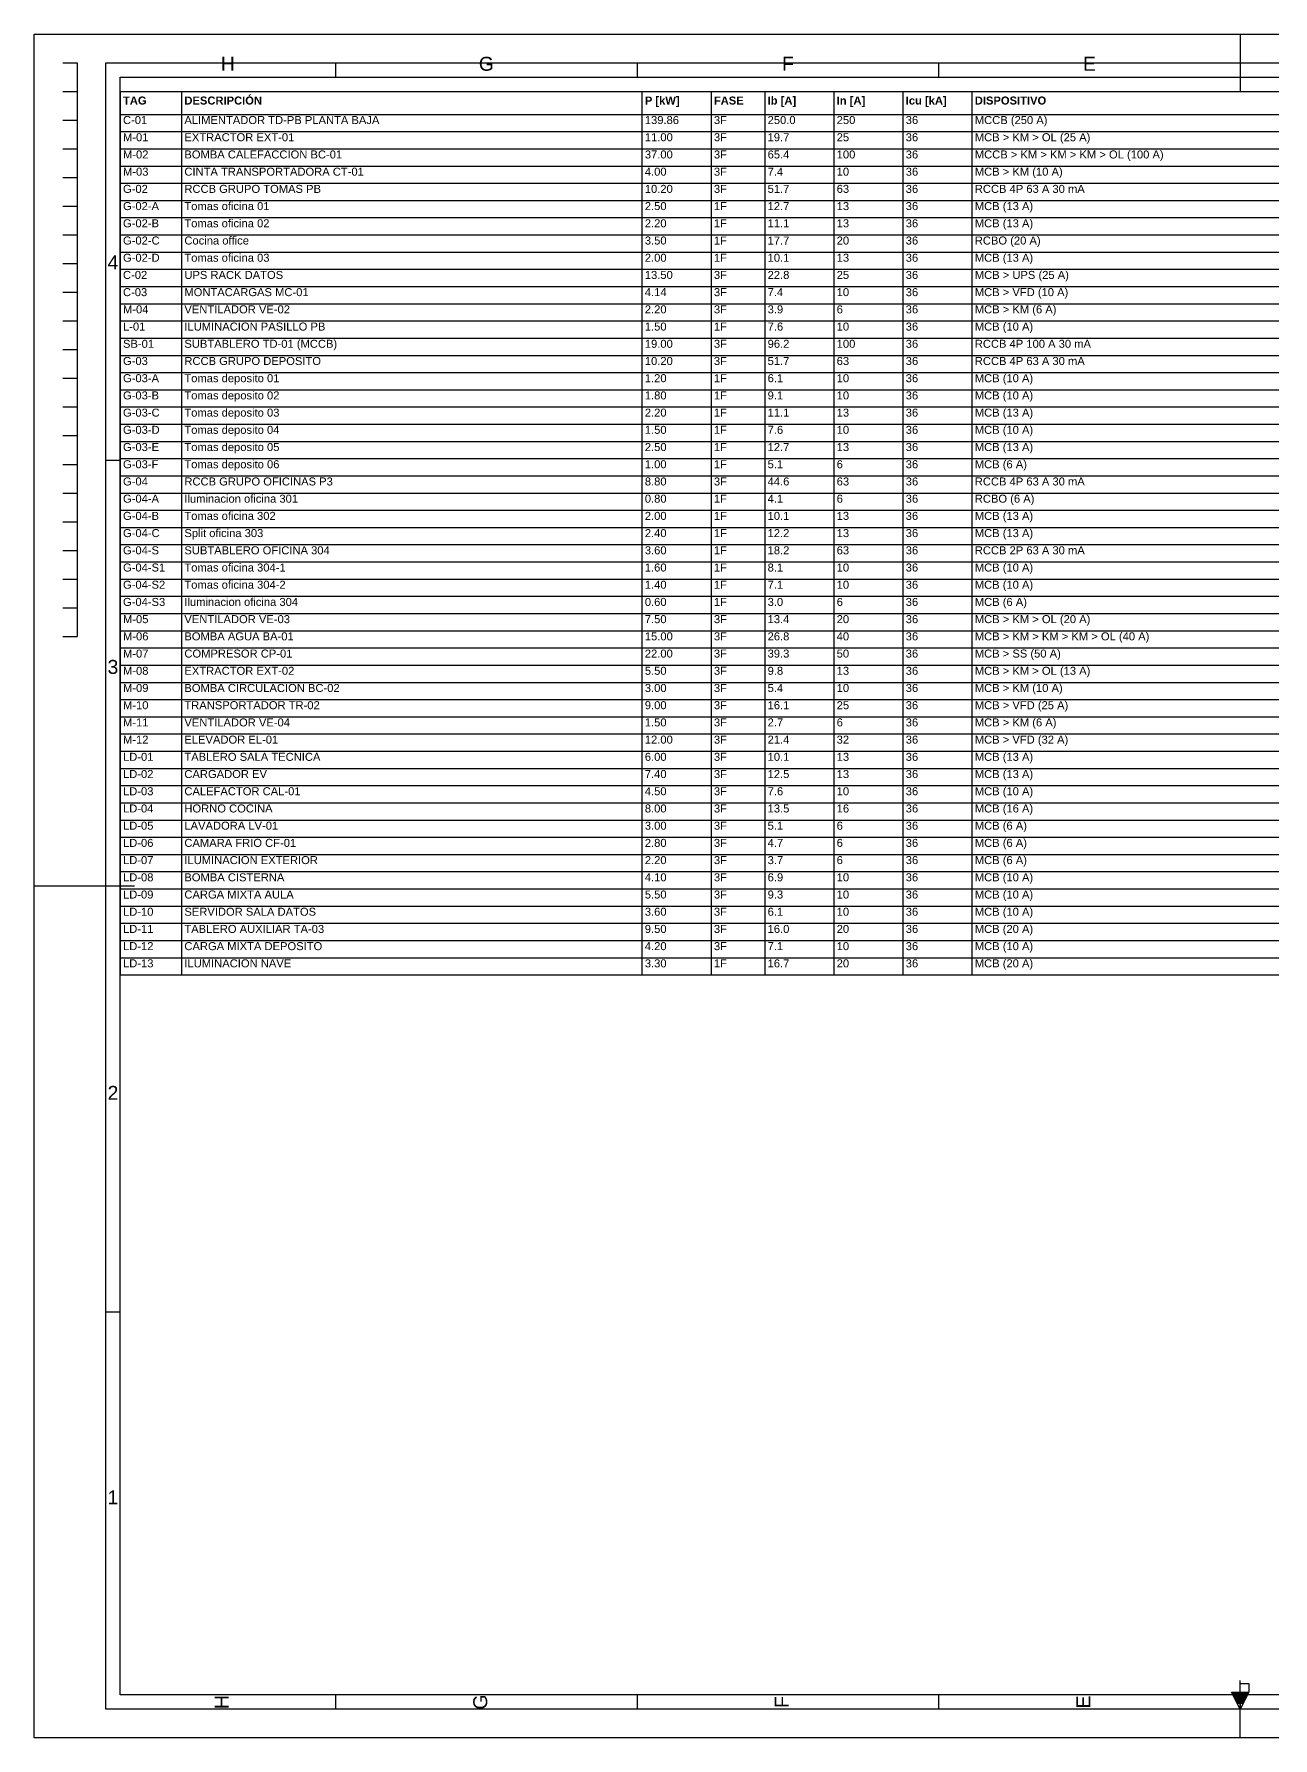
# Model space of a CAD drawing. Header units: millimetres. Extents: x 0 to 841, y 0 to 594.
# Drawn here: x 0 to 432, y 0 to 594 of the extents above; entities that cross this region are included whole.
import ezdxf
from ezdxf.enums import TextEntityAlignment as Align

# ---------------------------------------------------------------- set-up
doc = ezdxf.new("R2010")
doc.units = ezdxf.units.MM
for name, color, linetype in [('291-A-LAMINA', 8, 'Continuous'), ('291-E-DIAGRAMA', 5, 'Continuous'), ('291-E-TEXTOS', 7, 'Continuous'), ('291-G-ROTULO', 7, 'Continuous')]:
    doc.layers.add(name, color=color, linetype=linetype)
doc.styles.add('ARIAL', font='arial.ttf')
doc.styles.add('ARIAL_BOLD', font='arialbd.ttf')

msp = doc.modelspace()

# ---------------------------------------------------------------- hatches: boundary and pattern name
at = {"layer": '291-G-ROTULO'}
msp.add_hatch(color=7, dxfattribs=at).paths.add_polyline_path([(417.5, 16), (419.5, 12), (421.5, 12), (423.5, 16)])

# ---------------------------------------------------------------- linework, layer by layer
at = {"layer": '291-A-LAMINA'}
for p, q in [((420.5, 594), (420.5, 574)), ((10, 584), (15, 584)), ((15, 584), (15, 384)), ((105.12, 584), (105.12, 579)), ((210.25, 584), (210.25, 579)), ((315.37, 584), (315.37, 579)), ((420.5, 584), (420.5, 579)), ((10, 574), (15, 574)), ((30, 574), (640, 574)), ((30, 574), (30, 266)), ((30, 566), (640, 566)), ((10, 564), (15, 564)), ((30, 560), (640, 560)), ((10, 554), (15, 554)), ((10, 544), (15, 544)), ((10, 534), (15, 534)), ((10, 524), (15, 524)), ((10, 514), (15, 514)), ((10, 504), (15, 504)), ((10, 494), (15, 494)), ((10, 484), (15, 484)), ((10, 474), (15, 474)), ((10, 464), (15, 464)), ((10, 454), (15, 454)), ((25, 445.5), (30, 445.5)), ((10, 444), (15, 444)), ((10, 434), (15, 434)), ((10, 424), (15, 424)), ((10, 414), (15, 414)), ((10, 404), (15, 404)), ((10, 394), (15, 394)), ((10, 384), (15, 384)), ((0, 297), (35, 297)), ((25, 297), (30, 297)), ((25, 148.5), (30, 148.5)), ((420.5, 0), (420.5, 20)), ((420.5, 16), (420.5, 19)), ((420.5, 19), (423.5, 19)), ((423.5, 19), (423.5, 16)), ((105.12, 15), (105.12, 10)), ((210.25, 15), (210.25, 10)), ((315.37, 15), (315.37, 10)), ((420.5, 15), (420.5, 10))]:
    msp.add_line(p, q, dxfattribs=at)
for points in [[(0, 594), (841, 594), (841, 0), (0, 0)], [(25, 584), (831, 584), (831, 10), (25, 10)], [(30, 579), (826, 579), (826, 15), (30, 15)], [(417.5, 16), (423.5, 16), (420.5, 10)], [(417.5, 16), (423.5, 16), (421.5, 12), (419.5, 12)]]:
    msp.add_lwpolyline(points, close=True, dxfattribs=at)
at = {"layer": '291-E-DIAGRAMA', "color": 7, "lineweight": 25}
for p, q in [((51.4, 574), (51.4, 266)), ((211.93, 574), (211.93, 266)), ((236.01, 574), (236.01, 266)), ((254.74, 574), (254.74, 266)), ((278.82, 574), (278.82, 266)), ((302.89, 574), (302.89, 266)), ((326.97, 574), (326.97, 266)), ((30, 554), (640, 554)), ((30, 548), (640, 548)), ((30, 542), (640, 542)), ((30, 536), (640, 536)), ((30, 530), (640, 530)), ((30, 524), (640, 524)), ((30, 518), (640, 518)), ((30, 512), (640, 512)), ((30, 506), (640, 506)), ((30, 500), (640, 500)), ((30, 494), (640, 494)), ((30, 488), (640, 488)), ((30, 482), (640, 482)), ((30, 476), (640, 476)), ((30, 470), (640, 470)), ((30, 464), (640, 464)), ((30, 458), (640, 458)), ((30, 452), (640, 452)), ((30, 446), (640, 446)), ((30, 440), (640, 440)), ((30, 434), (640, 434)), ((30, 428), (640, 428)), ((30, 422), (640, 422)), ((30, 416), (640, 416)), ((30, 410), (640, 410)), ((30, 404), (640, 404)), ((30, 398), (640, 398)), ((30, 392), (640, 392)), ((30, 386), (640, 386)), ((30, 380), (640, 380)), ((30, 374), (640, 374)), ((30, 368), (640, 368)), ((30, 362), (640, 362)), ((30, 356), (640, 356)), ((30, 350), (640, 350)), ((30, 344), (640, 344)), ((30, 338), (640, 338)), ((30, 332), (640, 332)), ((30, 326), (640, 326)), ((30, 320), (640, 320)), ((30, 314), (640, 314)), ((30, 308), (640, 308)), ((30, 302), (640, 302)), ((30, 296), (640, 296)), ((30, 290), (640, 290)), ((30, 284), (640, 284)), ((30, 278), (640, 278)), ((30, 272), (640, 272)), ((30, 266), (640, 266))]:
    msp.add_line(p, q, dxfattribs=at)

# ---------------------------------------------------------------- texts
at = {"layer": '291-E-TEXTOS', "color": 7, "style": 'ARIAL'}
for s, p in [('H', (67.56, 579.75)), ('G', (157.69, 579.75)), ('F', (262.81, 579.75)), ('E', (367.94, 579.75)), ('4', (27.5, 510.5)), ('3', (27.5, 369.5)), ('2', (27.5, 221)), ('1', (27.5, 80))]:
    msp.add_text(s, height=4.86, dxfattribs=at).set_placement(p, align=Align.BOTTOM_CENTER)
at = {"layer": '291-E-TEXTOS', "color": 7}
for s, style, p in [('TAG', 'ARIAL_BOLD', (31, 568.6)), ('DESCRIPCIÓN', 'ARIAL_BOLD', (52.4, 568.6)), ('P [kW]', 'ARIAL_BOLD', (212.93, 568.6)), ('FASE', 'ARIAL_BOLD', (237.01, 568.6)), ('Ib [A]', 'ARIAL_BOLD', (255.74, 568.6)), ('In [A]', 'ARIAL_BOLD', (279.82, 568.6)), ('Icu [kA]', 'ARIAL_BOLD', (303.89, 568.6)), ('DISPOSITIVO', 'ARIAL_BOLD', (327.97, 568.6)), ('C-01', 'ARIAL', (31, 561.8)), ('ALIMENTADOR TD-PB PLANTA BAJA', 'ARIAL', (52.4, 561.8)), ('139.86', 'ARIAL', (212.93, 561.8)), ('3F', 'ARIAL', (237.01, 561.8)), ('250.0', 'ARIAL', (255.74, 561.8)), ('250', 'ARIAL', (279.82, 561.8)), ('36', 'ARIAL', (303.89, 561.8)), ('MCCB (250 A)', 'ARIAL', (327.97, 561.8)), ('M-01', 'ARIAL', (31, 555.8)), ('EXTRACTOR EXT-01', 'ARIAL', (52.4, 555.8)), ('11.00', 'ARIAL', (212.93, 555.8)), ('3F', 'ARIAL', (237.01, 555.8)), ('19.7', 'ARIAL', (255.74, 555.8)), ('25', 'ARIAL', (279.82, 555.8)), ('36', 'ARIAL', (303.89, 555.8)), ('MCB > KM > OL (25 A)', 'ARIAL', (327.97, 555.8)), ('M-02', 'ARIAL', (31, 549.8)), ('BOMBA CALEFACCIÓN BC-01', 'ARIAL', (52.4, 549.8)), ('37.00', 'ARIAL', (212.93, 549.8)), ('3F', 'ARIAL', (237.01, 549.8)), ('65.4', 'ARIAL', (255.74, 549.8)), ('100', 'ARIAL', (279.82, 549.8)), ('36', 'ARIAL', (303.89, 549.8)), ('MCCB > KM > KM > KM > OL (100 A)', 'ARIAL', (327.97, 549.8)), ('M-03', 'ARIAL', (31, 543.8)), ('CINTA TRANSPORTADORA CT-01', 'ARIAL', (52.4, 543.8)), ('4.00', 'ARIAL', (212.93, 543.8)), ('3F', 'ARIAL', (237.01, 543.8)), ('7.4', 'ARIAL', (255.74, 543.8)), ('10', 'ARIAL', (279.82, 543.8)), ('36', 'ARIAL', (303.89, 543.8)), ('MCB > KM (10 A)', 'ARIAL', (327.97, 543.8)), ('G-02', 'ARIAL', (31, 537.8)), ('RCCB GRUPO TOMAS PB', 'ARIAL', (52.4, 537.8)), ('10.20', 'ARIAL', (212.93, 537.8)), ('3F', 'ARIAL', (237.01, 537.8)), ('51.7', 'ARIAL', (255.74, 537.8)), ('63', 'ARIAL', (279.82, 537.8)), ('36', 'ARIAL', (303.89, 537.8)), ('RCCB 4P 63 A 30 mA', 'ARIAL', (327.97, 537.8)), ('G-02-A', 'ARIAL', (31, 531.8)), ('Tomas oficina 01', 'ARIAL', (52.4, 531.8)), ('2.50', 'ARIAL', (212.93, 531.8)), ('1F', 'ARIAL', (237.01, 531.8)), ('12.7', 'ARIAL', (255.74, 531.8)), ('13', 'ARIAL', (279.82, 531.8)), ('36', 'ARIAL', (303.89, 531.8)), ('MCB (13 A)', 'ARIAL', (327.97, 531.8)), ('G-02-B', 'ARIAL', (31, 525.8)), ('Tomas oficina 02', 'ARIAL', (52.4, 525.8)), ('2.20', 'ARIAL', (212.93, 525.8)), ('1F', 'ARIAL', (237.01, 525.8)), ('11.1', 'ARIAL', (255.74, 525.8)), ('13', 'ARIAL', (279.82, 525.8)), ('36', 'ARIAL', (303.89, 525.8)), ('MCB (13 A)', 'ARIAL', (327.97, 525.8)), ('G-02-C', 'ARIAL', (31, 519.8)), ('Cocina office', 'ARIAL', (52.4, 519.8)), ('3.50', 'ARIAL', (212.93, 519.8)), ('1F', 'ARIAL', (237.01, 519.8)), ('17.7', 'ARIAL', (255.74, 519.8)), ('20', 'ARIAL', (279.82, 519.8)), ('36', 'ARIAL', (303.89, 519.8)), ('RCBO (20 A)', 'ARIAL', (327.97, 519.8)), ('G-02-D', 'ARIAL', (31, 513.8)), ('Tomas oficina 03', 'ARIAL', (52.4, 513.8)), ('2.00', 'ARIAL', (212.93, 513.8)), ('1F', 'ARIAL', (237.01, 513.8)), ('10.1', 'ARIAL', (255.74, 513.8)), ('13', 'ARIAL', (279.82, 513.8)), ('36', 'ARIAL', (303.89, 513.8)), ('MCB (13 A)', 'ARIAL', (327.97, 513.8)), ('C-02', 'ARIAL', (31, 507.8)), ('UPS RACK DATOS', 'ARIAL', (52.4, 507.8)), ('13.50', 'ARIAL', (212.93, 507.8)), ('3F', 'ARIAL', (237.01, 507.8)), ('22.8', 'ARIAL', (255.74, 507.8)), ('25', 'ARIAL', (279.82, 507.8)), ('36', 'ARIAL', (303.89, 507.8)), ('MCB > UPS (25 A)', 'ARIAL', (327.97, 507.8)), ('C-03', 'ARIAL', (31, 501.8)), ('MONTACARGAS MC-01', 'ARIAL', (52.4, 501.8)), ('4.14', 'ARIAL', (212.93, 501.8)), ('3F', 'ARIAL', (237.01, 501.8)), ('7.4', 'ARIAL', (255.74, 501.8)), ('10', 'ARIAL', (279.82, 501.8)), ('36', 'ARIAL', (303.89, 501.8)), ('MCB > VFD (10 A)', 'ARIAL', (327.97, 501.8)), ('M-04', 'ARIAL', (31, 495.8)), ('VENTILADOR VE-02', 'ARIAL', (52.4, 495.8)), ('2.20', 'ARIAL', (212.93, 495.8)), ('3F', 'ARIAL', (237.01, 495.8)), ('3.9', 'ARIAL', (255.74, 495.8)), ('6', 'ARIAL', (279.82, 495.8)), ('36', 'ARIAL', (303.89, 495.8)), ('MCB > KM (6 A)', 'ARIAL', (327.97, 495.8)), ('L-01', 'ARIAL', (31, 489.8)), ('ILUMINACION PASILLO PB', 'ARIAL', (52.4, 489.8)), ('1.50', 'ARIAL', (212.93, 489.8)), ('1F', 'ARIAL', (237.01, 489.8)), ('7.6', 'ARIAL', (255.74, 489.8)), ('10', 'ARIAL', (279.82, 489.8)), ('36', 'ARIAL', (303.89, 489.8)), ('MCB (10 A)', 'ARIAL', (327.97, 489.8)), ('SB-01', 'ARIAL', (31, 483.8)), ('SUBTABLERO TD-01 (MCCB)', 'ARIAL', (52.4, 483.8)), ('19.00', 'ARIAL', (212.93, 483.8)), ('3F', 'ARIAL', (237.01, 483.8)), ('96.2', 'ARIAL', (255.74, 483.8)), ('100', 'ARIAL', (279.82, 483.8)), ('36', 'ARIAL', (303.89, 483.8)), ('RCCB 4P 100 A 30 mA', 'ARIAL', (327.97, 483.8)), ('G-03', 'ARIAL', (31, 477.8)), ('RCCB GRUPO DEPOSITO', 'ARIAL', (52.4, 477.8)), ('10.20', 'ARIAL', (212.93, 477.8)), ('3F', 'ARIAL', (237.01, 477.8)), ('51.7', 'ARIAL', (255.74, 477.8)), ('63', 'ARIAL', (279.82, 477.8)), ('36', 'ARIAL', (303.89, 477.8)), ('RCCB 4P 63 A 30 mA', 'ARIAL', (327.97, 477.8)), ('G-03-A', 'ARIAL', (31, 471.8)), ('Tomas deposito 01', 'ARIAL', (52.4, 471.8)), ('1.20', 'ARIAL', (212.93, 471.8)), ('1F', 'ARIAL', (237.01, 471.8)), ('6.1', 'ARIAL', (255.74, 471.8)), ('10', 'ARIAL', (279.82, 471.8)), ('36', 'ARIAL', (303.89, 471.8)), ('MCB (10 A)', 'ARIAL', (327.97, 471.8)), ('G-03-B', 'ARIAL', (31, 465.8)), ('Tomas deposito 02', 'ARIAL', (52.4, 465.8)), ('1.80', 'ARIAL', (212.93, 465.8)), ('1F', 'ARIAL', (237.01, 465.8)), ('9.1', 'ARIAL', (255.74, 465.8)), ('10', 'ARIAL', (279.82, 465.8)), ('36', 'ARIAL', (303.89, 465.8)), ('MCB (10 A)', 'ARIAL', (327.97, 465.8)), ('G-03-C', 'ARIAL', (31, 459.8)), ('Tomas deposito 03', 'ARIAL', (52.4, 459.8)), ('2.20', 'ARIAL', (212.93, 459.8)), ('1F', 'ARIAL', (237.01, 459.8)), ('11.1', 'ARIAL', (255.74, 459.8)), ('13', 'ARIAL', (279.82, 459.8)), ('36', 'ARIAL', (303.89, 459.8)), ('MCB (13 A)', 'ARIAL', (327.97, 459.8)), ('G-03-D', 'ARIAL', (31, 453.8)), ('Tomas deposito 04', 'ARIAL', (52.4, 453.8)), ('1.50', 'ARIAL', (212.93, 453.8)), ('1F', 'ARIAL', (237.01, 453.8)), ('7.6', 'ARIAL', (255.74, 453.8)), ('10', 'ARIAL', (279.82, 453.8)), ('36', 'ARIAL', (303.89, 453.8)), ('MCB (10 A)', 'ARIAL', (327.97, 453.8)), ('G-03-E', 'ARIAL', (31, 447.8)), ('Tomas deposito 05', 'ARIAL', (52.4, 447.8)), ('2.50', 'ARIAL', (212.93, 447.8)), ('12.7', 'ARIAL', (255.74, 447.8)), ('13', 'ARIAL', (279.82, 447.8)), ('36', 'ARIAL', (303.89, 447.8)), ('MCB (13 A)', 'ARIAL', (327.97, 447.8)), ('Tomas deposito 06', 'ARIAL', (52.4, 441.8)), ('1F', 'ARIAL', (237.01, 447.8)), ('MCB (6 A)', 'ARIAL', (327.97, 441.8)), ('G-03-F', 'ARIAL', (31, 441.8)), ('1.00', 'ARIAL', (212.93, 441.8)), ('1F', 'ARIAL', (237.01, 441.8)), ('5.1', 'ARIAL', (255.74, 441.8)), ('6', 'ARIAL', (279.82, 441.8)), ('36', 'ARIAL', (303.89, 441.8)), ('G-04', 'ARIAL', (31, 435.8)), ('RCCB GRUPO OFICINAS P3', 'ARIAL', (52.4, 435.8)), ('8.80', 'ARIAL', (212.93, 435.8)), ('3F', 'ARIAL', (237.01, 435.8)), ('44.6', 'ARIAL', (255.74, 435.8)), ('63', 'ARIAL', (279.82, 435.8)), ('36', 'ARIAL', (303.89, 435.8)), ('RCCB 4P 63 A 30 mA', 'ARIAL', (327.97, 435.8)), ('G-04-A', 'ARIAL', (31, 429.8)), ('Iluminacion oficina 301', 'ARIAL', (52.4, 429.8)), ('0.80', 'ARIAL', (212.93, 429.8)), ('1F', 'ARIAL', (237.01, 429.8)), ('4.1', 'ARIAL', (255.74, 429.8)), ('6', 'ARIAL', (279.82, 429.8)), ('36', 'ARIAL', (303.89, 429.8)), ('RCBO (6 A)', 'ARIAL', (327.97, 429.8)), ('G-04-B', 'ARIAL', (31, 423.8)), ('Tomas oficina 302', 'ARIAL', (52.4, 423.8)), ('2.00', 'ARIAL', (212.93, 423.8)), ('1F', 'ARIAL', (237.01, 423.8)), ('10.1', 'ARIAL', (255.74, 423.8)), ('13', 'ARIAL', (279.82, 423.8)), ('36', 'ARIAL', (303.89, 423.8)), ('MCB (13 A)', 'ARIAL', (327.97, 423.8)), ('G-04-C', 'ARIAL', (31, 417.8)), ('Split oficina 303', 'ARIAL', (52.4, 417.8)), ('2.40', 'ARIAL', (212.93, 417.8)), ('1F', 'ARIAL', (237.01, 417.8)), ('12.2', 'ARIAL', (255.74, 417.8)), ('13', 'ARIAL', (279.82, 417.8)), ('36', 'ARIAL', (303.89, 417.8)), ('MCB (13 A)', 'ARIAL', (327.97, 417.8)), ('G-04-S', 'ARIAL', (31, 411.8)), ('SUBTABLERO OFICINA 304', 'ARIAL', (52.4, 411.8)), ('3.60', 'ARIAL', (212.93, 411.8)), ('1F', 'ARIAL', (237.01, 411.8)), ('18.2', 'ARIAL', (255.74, 411.8)), ('63', 'ARIAL', (279.82, 411.8)), ('36', 'ARIAL', (303.89, 411.8)), ('RCCB 2P 63 A 30 mA', 'ARIAL', (327.97, 411.8)), ('G-04-S1', 'ARIAL', (31, 405.8)), ('Tomas oficina 304-1', 'ARIAL', (52.4, 405.8)), ('1.60', 'ARIAL', (212.93, 405.8)), ('1F', 'ARIAL', (237.01, 405.8)), ('8.1', 'ARIAL', (255.74, 405.8)), ('10', 'ARIAL', (279.82, 405.8)), ('36', 'ARIAL', (303.89, 405.8)), ('MCB (10 A)', 'ARIAL', (327.97, 405.8)), ('G-04-S2', 'ARIAL', (31, 399.8)), ('Tomas oficina 304-2', 'ARIAL', (52.4, 399.8)), ('1.40', 'ARIAL', (212.93, 399.8)), ('1F', 'ARIAL', (237.01, 399.8)), ('7.1', 'ARIAL', (255.74, 399.8)), ('10', 'ARIAL', (279.82, 399.8)), ('36', 'ARIAL', (303.89, 399.8)), ('MCB (10 A)', 'ARIAL', (327.97, 399.8)), ('G-04-S3', 'ARIAL', (31, 393.8)), ('Iluminacion oficina 304', 'ARIAL', (52.4, 393.8)), ('0.60', 'ARIAL', (212.93, 393.8)), ('1F', 'ARIAL', (237.01, 393.8)), ('3.0', 'ARIAL', (255.74, 393.8)), ('6', 'ARIAL', (279.82, 393.8)), ('36', 'ARIAL', (303.89, 393.8)), ('MCB (6 A)', 'ARIAL', (327.97, 393.8)), ('M-05', 'ARIAL', (31, 387.8)), ('VENTILADOR VE-03', 'ARIAL', (52.4, 387.8)), ('7.50', 'ARIAL', (212.93, 387.8)), ('3F', 'ARIAL', (237.01, 387.8)), ('13.4', 'ARIAL', (255.74, 387.8)), ('20', 'ARIAL', (279.82, 387.8)), ('36', 'ARIAL', (303.89, 387.8)), ('MCB > KM > OL (20 A)', 'ARIAL', (327.97, 387.8)), ('M-06', 'ARIAL', (31, 381.8)), ('BOMBA AGUA BA-01', 'ARIAL', (52.4, 381.8)), ('15.00', 'ARIAL', (212.93, 381.8)), ('3F', 'ARIAL', (237.01, 381.8)), ('26.8', 'ARIAL', (255.74, 381.8)), ('40', 'ARIAL', (279.82, 381.8)), ('36', 'ARIAL', (303.89, 381.8)), ('MCB > KM > KM > KM > OL (40 A)', 'ARIAL', (327.97, 381.8)), ('M-07', 'ARIAL', (31, 375.8)), ('COMPRESOR CP-01', 'ARIAL', (52.4, 375.8)), ('22.00', 'ARIAL', (212.93, 375.8)), ('3F', 'ARIAL', (237.01, 375.8)), ('39.3', 'ARIAL', (255.74, 375.8)), ('50', 'ARIAL', (279.82, 375.8)), ('36', 'ARIAL', (303.89, 375.8)), ('MCB > SS (50 A)', 'ARIAL', (327.97, 375.8)), ('M-08', 'ARIAL', (31, 369.8)), ('EXTRACTOR EXT-02', 'ARIAL', (52.4, 369.8)), ('5.50', 'ARIAL', (212.93, 369.8)), ('3F', 'ARIAL', (237.01, 369.8)), ('9.8', 'ARIAL', (255.74, 369.8)), ('13', 'ARIAL', (279.82, 369.8)), ('36', 'ARIAL', (303.89, 369.8)), ('MCB > KM > OL (13 A)', 'ARIAL', (327.97, 369.8)), ('M-09', 'ARIAL', (31, 363.8)), ('BOMBA CIRCULACION BC-02', 'ARIAL', (52.4, 363.8)), ('3.00', 'ARIAL', (212.93, 363.8)), ('3F', 'ARIAL', (237.01, 363.8)), ('5.4', 'ARIAL', (255.74, 363.8)), ('10', 'ARIAL', (279.82, 363.8)), ('36', 'ARIAL', (303.89, 363.8)), ('MCB > KM (10 A)', 'ARIAL', (327.97, 363.8)), ('M-10', 'ARIAL', (31, 357.8)), ('TRANSPORTADOR TR-02', 'ARIAL', (52.4, 357.8)), ('9.00', 'ARIAL', (212.93, 357.8)), ('3F', 'ARIAL', (237.01, 357.8)), ('16.1', 'ARIAL', (255.74, 357.8)), ('25', 'ARIAL', (279.82, 357.8)), ('36', 'ARIAL', (303.89, 357.8)), ('MCB > VFD (25 A)', 'ARIAL', (327.97, 357.8)), ('M-11', 'ARIAL', (31, 351.8)), ('VENTILADOR VE-04', 'ARIAL', (52.4, 351.8)), ('1.50', 'ARIAL', (212.93, 351.8)), ('3F', 'ARIAL', (237.01, 351.8)), ('2.7', 'ARIAL', (255.74, 351.8)), ('6', 'ARIAL', (279.82, 351.8)), ('36', 'ARIAL', (303.89, 351.8)), ('MCB > KM (6 A)', 'ARIAL', (327.97, 351.8)), ('M-12', 'ARIAL', (31, 345.8)), ('ELEVADOR EL-01', 'ARIAL', (52.4, 345.8)), ('12.00', 'ARIAL', (212.93, 345.8)), ('3F', 'ARIAL', (237.01, 345.8)), ('21.4', 'ARIAL', (255.74, 345.8)), ('32', 'ARIAL', (279.82, 345.8)), ('36', 'ARIAL', (303.89, 345.8)), ('MCB > VFD (32 A)', 'ARIAL', (327.97, 345.8)), ('LD-01', 'ARIAL', (31, 339.8)), ('TABLERO SALA TECNICA', 'ARIAL', (52.4, 339.8)), ('6.00', 'ARIAL', (212.93, 339.8)), ('3F', 'ARIAL', (237.01, 339.8)), ('10.1', 'ARIAL', (255.74, 339.8)), ('13', 'ARIAL', (279.82, 339.8)), ('36', 'ARIAL', (303.89, 339.8)), ('MCB (13 A)', 'ARIAL', (327.97, 339.8)), ('LD-02', 'ARIAL', (31, 333.8)), ('CARGADOR EV', 'ARIAL', (52.4, 333.8)), ('7.40', 'ARIAL', (212.93, 333.8)), ('3F', 'ARIAL', (237.01, 333.8)), ('12.5', 'ARIAL', (255.74, 333.8)), ('13', 'ARIAL', (279.82, 333.8)), ('36', 'ARIAL', (303.89, 333.8)), ('MCB (13 A)', 'ARIAL', (327.97, 333.8)), ('LD-03', 'ARIAL', (31, 327.8)), ('CALEFACTOR CAL-01', 'ARIAL', (52.4, 327.8)), ('4.50', 'ARIAL', (212.93, 327.8)), ('3F', 'ARIAL', (237.01, 327.8)), ('7.6', 'ARIAL', (255.74, 327.8)), ('10', 'ARIAL', (279.82, 327.8)), ('36', 'ARIAL', (303.89, 327.8)), ('MCB (10 A)', 'ARIAL', (327.97, 327.8)), ('LD-04', 'ARIAL', (31, 321.8)), ('HORNO COCINA', 'ARIAL', (52.4, 321.8)), ('8.00', 'ARIAL', (212.93, 321.8)), ('3F', 'ARIAL', (237.01, 321.8)), ('13.5', 'ARIAL', (255.74, 321.8)), ('16', 'ARIAL', (279.82, 321.8)), ('36', 'ARIAL', (303.89, 321.8)), ('MCB (16 A)', 'ARIAL', (327.97, 321.8)), ('LD-05', 'ARIAL', (31, 315.8)), ('LAVADORA LV-01', 'ARIAL', (52.4, 315.8)), ('3.00', 'ARIAL', (212.93, 315.8)), ('3F', 'ARIAL', (237.01, 315.8)), ('5.1', 'ARIAL', (255.74, 315.8)), ('6', 'ARIAL', (279.82, 315.8)), ('36', 'ARIAL', (303.89, 315.8)), ('MCB (6 A)', 'ARIAL', (327.97, 315.8)), ('LD-06', 'ARIAL', (31, 309.8)), ('CAMARA FRIO CF-01', 'ARIAL', (52.4, 309.8)), ('2.80', 'ARIAL', (212.93, 309.8)), ('3F', 'ARIAL', (237.01, 309.8)), ('4.7', 'ARIAL', (255.74, 309.8)), ('6', 'ARIAL', (279.82, 309.8)), ('36', 'ARIAL', (303.89, 309.8)), ('MCB (6 A)', 'ARIAL', (327.97, 309.8)), ('LD-07', 'ARIAL', (31, 303.8)), ('ILUMINACION EXTERIOR', 'ARIAL', (52.4, 303.8)), ('2.20', 'ARIAL', (212.93, 303.8)), ('3F', 'ARIAL', (237.01, 303.8)), ('3.7', 'ARIAL', (255.74, 303.8)), ('6', 'ARIAL', (279.82, 303.8)), ('36', 'ARIAL', (303.89, 303.8)), ('MCB (6 A)', 'ARIAL', (327.97, 303.8)), ('LD-08', 'ARIAL', (31, 297.8)), ('BOMBA CISTERNA', 'ARIAL', (52.4, 297.8)), ('4.10', 'ARIAL', (212.93, 297.8)), ('3F', 'ARIAL', (237.01, 297.8)), ('6.9', 'ARIAL', (255.74, 297.8)), ('10', 'ARIAL', (279.82, 297.8)), ('36', 'ARIAL', (303.89, 297.8)), ('MCB (10 A)', 'ARIAL', (327.97, 297.8)), ('LD-09', 'ARIAL', (31, 291.8)), ('CARGA MIXTA AULA', 'ARIAL', (52.4, 291.8)), ('5.50', 'ARIAL', (212.93, 291.8)), ('3F', 'ARIAL', (237.01, 291.8)), ('9.3', 'ARIAL', (255.74, 291.8)), ('10', 'ARIAL', (279.82, 291.8)), ('36', 'ARIAL', (303.89, 291.8)), ('MCB (10 A)', 'ARIAL', (327.97, 291.8)), ('LD-10', 'ARIAL', (31, 285.8)), ('SERVIDOR SALA DATOS', 'ARIAL', (52.4, 285.8)), ('3.60', 'ARIAL', (212.93, 285.8)), ('3F', 'ARIAL', (237.01, 285.8)), ('6.1', 'ARIAL', (255.74, 285.8)), ('10', 'ARIAL', (279.82, 285.8)), ('36', 'ARIAL', (303.89, 285.8)), ('MCB (10 A)', 'ARIAL', (327.97, 285.8)), ('LD-11', 'ARIAL', (31, 279.8)), ('TABLERO AUXILIAR TA-03', 'ARIAL', (52.4, 279.8)), ('9.50', 'ARIAL', (212.93, 279.8)), ('3F', 'ARIAL', (237.01, 279.8)), ('16.0', 'ARIAL', (255.74, 279.8)), ('20', 'ARIAL', (279.82, 279.8)), ('36', 'ARIAL', (303.89, 279.8)), ('MCB (20 A)', 'ARIAL', (327.97, 279.8)), ('LD-12', 'ARIAL', (31, 273.8)), ('CARGA MIXTA DEPOSITO', 'ARIAL', (52.4, 273.8)), ('4.20', 'ARIAL', (212.93, 273.8)), ('3F', 'ARIAL', (237.01, 273.8)), ('7.1', 'ARIAL', (255.74, 273.8)), ('10', 'ARIAL', (279.82, 273.8)), ('36', 'ARIAL', (303.89, 273.8)), ('MCB (10 A)', 'ARIAL', (327.97, 273.8)), ('LD-13', 'ARIAL', (31, 267.8)), ('ILUMINACION NAVE', 'ARIAL', (52.4, 267.8)), ('3.30', 'ARIAL', (212.93, 267.8)), ('1F', 'ARIAL', (237.01, 267.8)), ('16.7', 'ARIAL', (255.74, 267.8)), ('20', 'ARIAL', (279.82, 267.8)), ('36', 'ARIAL', (303.89, 267.8)), ('MCB (20 A)', 'ARIAL', (327.97, 267.8))]:
    msp.add_text(s, height=2.79, dxfattribs=dict(at, style=style)).set_placement(p, align=Align.BOTTOM_LEFT)
at = {"layer": '291-E-TEXTOS', "color": 7, "style": 'ARIAL'}
for s, p in [('H', (69.31, 12.5)), ('G', (159.44, 12.5)), ('F', (264.56, 12.5)), ('E', (369.69, 12.5))]:
    msp.add_text(s, height=4.86, rotation=90, dxfattribs=at).set_placement(p, align=Align.BOTTOM_CENTER)

doc.saveas('drawing.dxf')
